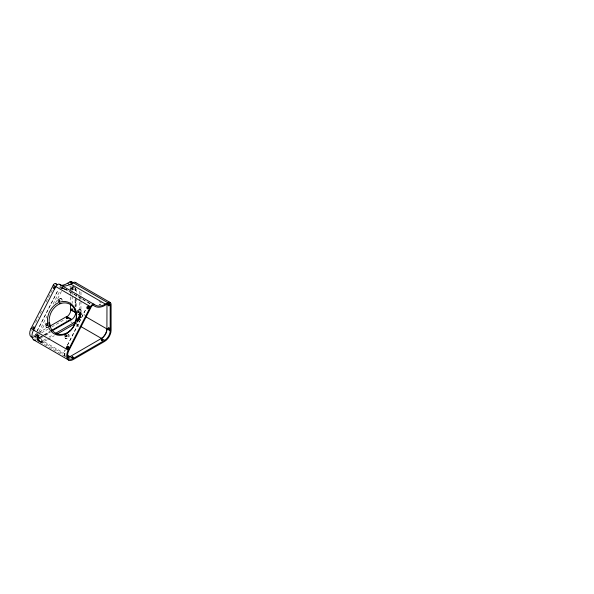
<?xml version="1.0" encoding="UTF-8"?>
<svg xmlns="http://www.w3.org/2000/svg" width="594" height="594" viewBox="0 0 594 594"><rect width="100%" height="100%" fill="white"/><g stroke="black" fill="none" stroke-linecap="round" stroke-linejoin="round"><path stroke-width="0.45" stroke-dasharray="2.97 2.23" d="M80.977 301.143L80.91 314.983L78.601 320.537L77.198 319.728L79.507 314.174L79.574 302.168M37.845 334.08C36.486 337.058 36.776 341.52 40.771 342.285L40.325 342.129M39.56 341.587L38.513 338.476L39.249 334.89M35.625 322.416L38.551 316.699M40.229 313.432L41.476 310.981M46.08 301.997L52.354 289.746M36.791 331.549L58.115 289.894M37.281 330.821L58.606 289.167M38.87 331.935L46.822 316.394M53.111 304.121L59.808 291.03M40.273 332.744L45.3 322.928M55.346 303.296L61.628 291.023M67.404 345.248L85.833 309.244L67.456 345.263M77.19 322.156L78.601 320.537M61.019 288.795L62.363 287.8L63.536 288.305M77.057 322.282L76.5 322.757M62.363 287.8C64.872 288.528 62.853 289.501 61.672 288.135M72.624 287.11L73.745 286.464M73.871 286.694L68.874 289.159M65.229 353.868L42.612 340.815L40.065 337.815L35.232 335.031L37.593 333.293M38.38 332.84L47.817 327.391M33.479 337.214A7.744 4.47 -60 0 0 34.601 336.843L38.35 334.719M41.498 332.9L48.582 328.809M51.73 326.99L65.117 319.268M35.232 334.66L39.746 337.258L42.887 335.447M43.674 334.986L49.963 331.355M41.573 336.575L37.823 338.706A7.744 4.47 -60 0 1 34.734 338.899M44.721 334.756L49.443 332.031M36.182 333.256A5.918 3.415 -60 0 0 39.568 338.075L43.993 335.551M44.78 335.098L50.29 331.92M42.337 337.251L38.395 339.523A9.11 5.257 -60 0 1 37.058 340.139M45.486 335.432L50.215 332.699M45.76 338.996L41.446 341.342L38.513 341.082M48.908 337.177L52.844 334.905M47.164 339.805L42.293 342.3L40.355 341.565M47.951 339.352L54.247 335.714M71.577 290.258L76.284 288.409M35.232 335.031L34.734 335.283A5.918 3.415 -60 0 1 33.472 335.625M70.174 289.449L74.881 287.6L72.268 287.615L69.505 286.026M64.033 289.805L67.196 289.605M60.224 287.912L62.578 287.778L90.867 304.083M65.578 289.827L67.129 289.738M64.835 289.768L66.446 289.679M70.3 289.1L71.725 289.033L73.121 289.842M70.589 288.484L73.307 288.409L74.71 289.219M60.484 288.016L63.15 287.979M60.647 298.5L61.39 298.789M79.811 309.571L80.554 309.86M46.05 327.019L46.792 327.309M65.214 338.083L65.956 338.372M99.064 301.559L101.425 302.925M62.778 287.793L64.182 288.602M64.367 288.669L90.481 303.757M62.132 287.875L63.536 288.684M61.902 287.986L63.306 288.795M79.514 311.999L86.62 316.097M79.574 313.149L84.118 315.77M79.574 313.313L80.977 314.122M79.566 313.483L80.97 314.293M79.559 313.654L80.962 314.464M79.544 313.825L80.947 314.634M79.529 314.003L80.933 314.813M79.507 314.174L80.91 314.983M79.485 314.352L80.888 315.162M79.455 314.53L80.858 315.34M79.425 314.709L80.829 315.518M79.388 314.894L80.791 315.704M79.351 315.072L80.754 315.882M79.306 315.258L80.71 316.067M79.262 315.444L80.665 316.253M79.21 315.622L80.613 316.431M79.158 315.808L80.561 316.617M79.099 315.993L80.502 316.802M79.039 316.179L80.442 316.988M78.98 316.364L80.383 317.174M78.913 316.55L80.316 317.359M78.839 316.736L80.242 317.545M78.764 316.921L80.168 317.731M78.69 317.099L80.093 317.909M78.608 317.285L80.012 318.094M78.527 317.471L79.93 318.28M78.445 317.649L79.848 318.458M78.356 317.835L79.759 318.644M78.26 318.013L79.663 318.822M78.17 318.191L79.574 319M78.074 318.369L79.47 319.178M77.97 318.547L79.373 319.357M77.866 318.718L79.269 319.527M77.762 318.896L79.165 319.706M77.658 319.067L79.054 319.876M77.547 319.23L78.95 320.047M77.435 319.401L78.831 320.211M77.317 319.565L78.72 320.374M77.079 319.891L78.482 320.701M76.96 320.047L78.363 320.857M76.834 320.203L78.237 321.012M76.708 320.359L78.111 321.168M76.581 320.508L77.985 321.317M76.455 320.656L77.859 321.465M76.329 320.797L77.725 321.606M76.284 323.893L79.433 325.712M70.701 321.785L72.282 322.698M76.225 324.977L79.388 326.804M37.585 334.823L38.989 335.632M37.377 335.558L38.781 336.367M37.229 336.278L38.632 337.095M37.14 336.984L38.543 337.8M35.202 336.538L38.513 338.476M33.442 336.056L37.207 338.224M37.14 338.305L38.543 339.122M43.414 341.929L42.011 341.119L39.568 338.075M37.229 338.907L65.243 355.026M37.377 339.464L38.781 340.273M40.889 341.491L42.293 342.3M38.989 340.77L37.585 339.961L36.182 337.192M37.845 340.399L39.249 341.216M39.843 341.557L41.246 342.367M39.917 341.892L65.065 356.407M64.553 288.788L64.932 289.115M39.746 337.258L40.065 337.815M80.977 291.996L80.977 295.656M80.977 296.569L80.977 300.23M79.574 291.186L79.574 296.673M79.574 297.594L79.574 301.255M76.351 289.092L76.351 292.76M76.351 293.681L76.351 297.342M76.351 298.262L76.351 308.338M75.705 287.741L75.705 291.394M75.705 299.614L75.705 306.92M75.386 287.852L75.386 291.513M75.386 297.007L75.386 307.068M75.067 287.741L75.067 291.394M75.067 299.621L75.067 306.927M72.164 286.909L72.164 290.57M72.164 291.483L72.164 295.144M72.164 296.057L72.164 303.378M70.552 286.056L70.552 291.535M70.552 292.448L70.552 296.102M70.552 297.015L70.552 302.495M38.707 335.068A0.913 0.527 0 0 1 37.296 335.476A0.913 0.527 0 0 1 37.377 334.571A0.913 0.527 0 0 1 38.707 335.068L38.707 336.924A0.913 0.527 0 0 1 37.296 337.34A0.913 0.527 0 0 1 37.377 336.427A0.913 0.527 0 0 1 38.707 336.924M36.887 335.009L36.887 336.924M33.658 337.986A7.744 4.47 -60 0 1 33.398 337.548M60.744 287.036A23.463 13.551 -60 0 1 59.2 287.021M31.192 331.029A5.918 3.415 -60 0 1 31.348 330.472M61.724 286.984A21.636 12.496 -60 0 1 60.477 286.538M67.508 335.343A0.913 0.743 -68.6 0 1 67.612 336.716M60.93 300.505A0.913 0.743 -68.6 0 1 60.996 300.705M78.23 309.496A2.502 2.034 -68.6 0 1 80.777 311.568A2.502 2.034 -68.6 0 1 78.037 314.204M77.539 314.018A2.502 2.034 -68.6 0 1 77.116 313.677M67.916 333.977A2.502 2.034 -68.6 0 1 67.775 337.422A2.502 2.034 -68.6 0 1 64.798 337.741M59.058 298.433A2.502 2.034 -68.6 0 1 61.613 300.497M47.639 327.086A2.502 2.034 -68.6 0 1 45.627 326.678M47.29 327.494A2.502 2.034 -68.6 0 1 46.057 326.5M68.652 334.266A2.502 2.034 -68.6 0 1 68.51 337.711A2.502 2.034 -68.6 0 1 65.54 338.031M79.514 309.645A2.502 2.034 -68.6 0 1 81.185 313.105A2.502 2.034 -68.6 0 1 77.547 313.498M79.455 311.197A0.913 0.743 -68.6 0 1 80.183 311.999A0.913 0.743 -68.6 0 1 79.381 312.971M60.35 298.582A2.502 2.034 -68.6 0 1 62.355 300.787M66.788 320.344A0.913 0.527 0 0 1 66.342 320.003M72.832 286.605A0.913 0.527 60 0 1 72.483 287.14A0.913 0.527 60 0 1 71.763 286.612M35.15 328.905A0.913 0.743 -68.6 0 1 34.935 329.054M99.064 304.737A21.547 12.444 -60 0 0 100.646 304.113A21.636 12.496 -60 0 1 99.057 304.811M88.996 303.846A2.339 1.351 -60 0 1 89.939 303.475M65.117 356.252A7.833 4.522 -60 0 1 65.117 349.859M65.489 356.556A7.744 4.47 -60 0 1 65.177 349.859M89.003 303.92A2.25 1.299 -60 0 1 89.909 303.556"/><path stroke-width="0.89" d="M102.688 340.666L102.049 340.214L101.336 340.666M89.211 307.922C89.508 306.036 86.917 308.353 88.825 308.39M57.67 284.816L55.554 283.576A2.25 1.299 -60 0 0 53.423 284.786L30.747 329.069A7.744 4.47 -60 0 0 32.44 337.281M94.431 304.462A3.616 2.086 -60 0 0 90.481 306.697L67.924 350.779A9.11 5.257 -60 0 0 67.397 358.835A9.11 5.257 -60 0 0 73.136 359.585L104.655 341.387A9.11 5.257 -60 0 0 111.093 330.227L111.093 304.574A4.559 2.628 -60 0 0 107.87 302.71L105.457 304.106A20.27 11.702 -60 0 1 94.802 304.781L59.69 284.4A3.616 2.086 -60 0 0 58.093 284.266L57.722 284.444A3.616 2.086 -60 0 0 55.739 286.642L33.182 330.724A9.11 5.257 -60 0 0 35.172 340.392M76.329 320.797L74.243 322.549L55.205 333.538M73.069 357.87L72.572 357.232L72.008 357.87M56.608 334.348L75.787 323.27L74.384 322.46M61.271 285.372A21.636 12.496 -60 0 0 65.897 284.132L70.203 281.764A3.185 1.841 -60 0 1 71.503 281.756L73.448 282.878M59.69 284.4L60.061 284.719A20.27 11.702 -60 0 0 70.716 284.051L73.129 282.655A4.559 2.628 -60 0 1 75.089 282.291L110.15 302.487M70.552 304.321L70.552 309.801L75.705 312.407A5.925 3.423 -60 0 1 71.518 319.654L51.856 331.007M49.391 326.485L66.691 316.498L71.518 319.654L66.691 316.498M51.537 330.45L71.198 319.097M69.944 356.667L101.433 338.417A7.744 4.47 -60 0 0 106.905 328.928L106.972 304.18M73.159 358.531L104.655 340.347A7.833 4.522 -60 0 0 110.194 330.754L110.194 305.123C109.808 301.358 105.376 305.294 103.861 305.969A21.547 12.444 -60 0 1 94.134 305.865L93.562 305.413A2.339 1.351 -60 0 0 91.342 306.675L68.659 350.972A7.833 4.522 -60 0 0 72.557 358.843L73.159 358.531L67.582 355.234M69.944 356.593L69.335 356.979A7.833 4.522 -60 0 1 67.664 357.432M70.552 309.801L75.705 312.407L75.705 309.652M109.006 304.477C107.781 304.462 109.734 306.682 109.548 305.108M109.006 327.74C107.677 327.74 110.031 330.041 109.467 328.17M72.164 357.358C74.651 357.551 71.287 355.806 72.164 357.358A1.366 0.787 0 0 1 73.396 357.462M73.129 282.655L107.87 302.71M108.591 303.192L109.883 303.935M108.078 303.059L110.016 304.173M108.182 303.334L110.113 304.447M107.596 303.267L110.172 304.759M69.877 281.927L72.453 283.42M106.972 303.267L110.194 305.123M70.716 284.051L105.457 304.106M67.471 283.316L70.047 284.808M53.237 285.12L90.481 306.697M110.194 330.754L106.972 328.89A7.833 4.522 -60 0 1 101.433 338.491L104.655 340.347M85.692 316.676L106.905 328.928M74.673 322.267L76.077 323.077M74.525 322.364L75.928 323.173M74.243 322.549L75.646 323.359M74.102 322.631L75.497 323.44M80.999 326.618L101.433 338.417M31.037 328.475L34.259 330.338M33.516 330.056L68.258 350.118M33.606 339.827L68.83 360.164M71.51 281.764L71.696 281.898A3.185 1.841 -60 0 1 71.993 282.313M108.695 328.148C106.853 327.955 110.053 330.427 108.695 328.148A1.366 0.787 60 0 0 109.593 329.284M55.739 283.702L56.126 284.029A21.636 12.496 -60 0 0 57.254 284.682M68.622 347.334L67.768 347.423L67.813 348.396M75.067 308.754L75.067 312.407M75.408 282.425A4.559 2.628 -60 0 1 75.921 282.9M70.879 309.615A5.925 3.415 -60 0 1 66.691 316.869M66.35 336.456A0.913 0.743 -68.6 0 1 66.743 335.424M47.245 325.601A0.913 0.743 -68.6 0 1 47.201 324.933M59.571 301.529A0.913 0.743 -68.6 0 1 59.734 300.445M64.939 334.296A2.502 2.034 -68.6 0 1 65.392 333.858M65.904 333.561A2.502 2.034 -68.6 0 1 66.996 333.442M48.745 322.906A2.502 2.034 -68.6 0 1 49.198 325.208M49.064 322.861A2.502 2.034 -68.6 0 1 49.703 326.106M78.735 312.6A0.913 0.743 -68.6 0 1 78.683 311.932M60.699 303.311A2.502 2.034 -68.6 0 1 59.608 303.43M54.752 288.959A0.913 0.743 -68.6 0 1 54.952 287.414M34.051 328.749A0.913 0.743 -68.6 0 1 34.771 327.346M69.342 356.905A7.744 4.47 -60 0 1 67.181 357.343M108.115 305.041C108.784 307.447 109.526 304.113 108.115 305.041M67.211 347.661C68.169 349.881 68.711 345.478 67.211 347.661M87.712 307.618C88.506 309.845 89.442 305.509 87.726 307.543M101.336 339.954C102.539 341.468 103.133 338.677 101.336 339.954M68.117 348.552A1.366 1.114 -68.6 0 0 67.998 346.287A1.366 1.114 -68.6 0 0 66.335 347.809A1.366 1.114 -68.6 0 0 68.117 348.552M88.61 308.509A1.366 1.114 -68.6 0 0 88.499 306.244A1.366 1.114 -68.6 0 0 86.835 307.766A1.366 1.114 -68.6 0 0 88.61 308.509M69.899 330.813A16.172 13.157 -68.6 0 0 69.149 303.846A16.172 13.157 -68.6 0 0 49.146 321.399A16.172 13.157 -68.6 0 0 69.899 330.813M69.669 331.378A17.308 14.078 -68.6 0 0 68.859 302.509A17.308 14.078 -68.6 0 0 47.446 321.302A17.308 14.078 -68.6 0 0 69.669 331.378M78.289 312.229A0.913 0.743 -68.6 0 0 78.349 310.692A0.913 0.743 -68.6 0 0 77.168 311.583A0.913 0.743 -68.6 0 0 78.289 312.229M59.118 301.165A0.913 0.743 -68.6 0 0 59.185 299.628A0.913 0.743 -68.6 0 0 58.004 300.519A0.913 0.743 -68.6 0 0 59.118 301.165M65.964 336.293A0.913 0.743 -68.6 0 0 66.031 334.764A0.913 0.743 -68.6 0 0 64.85 335.655A0.913 0.743 -68.6 0 0 65.964 336.293M46.8 325.23A0.913 0.743 -68.6 0 0 46.859 323.693A0.913 0.743 -68.6 0 0 45.686 324.584A0.913 0.743 -68.6 0 0 46.8 325.23M33.917 328.415A0.913 0.743 -68.6 0 0 33.843 326.908A0.913 0.743 -68.6 0 0 32.737 327.925A0.913 0.743 -68.6 0 0 33.917 328.415M54.418 288.38A0.913 0.743 -68.6 0 0 54.344 286.865A0.913 0.743 -68.6 0 0 53.23 287.882A0.913 0.743 -68.6 0 0 54.418 288.38M66.706 318.458A0.913 0.527 0 0 0 68.139 318.08A0.913 0.527 0 0 0 66.855 317.552A0.913 0.527 0 0 0 66.706 318.458M71.54 309.363A0.913 0.527 60 0 0 72.602 310.372A0.913 0.527 60 0 0 72.371 308.977A0.913 0.527 60 0 0 71.54 309.363"/></g></svg>
